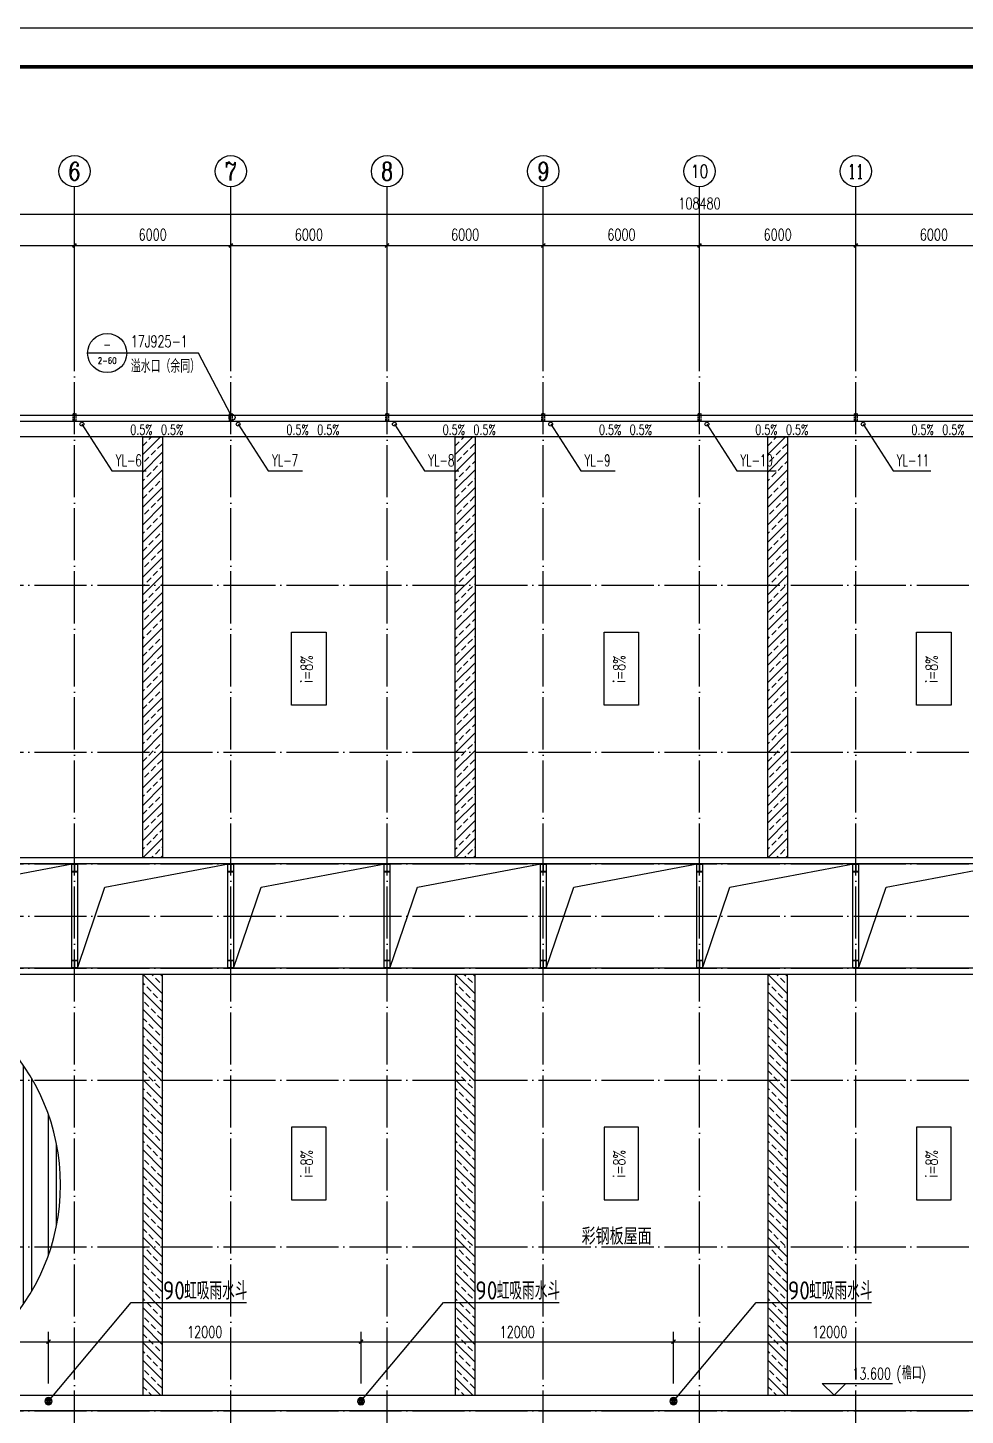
# Model space of a CAD drawing. Extents: x 1635833 to 4277885, y 16914845 to 35313750.
# Drawn here: x 2162127 to 2198127, y 17571763 to 17625042 of the extents above; entities that cross this region are included whole.
import ezdxf
from ezdxf.enums import TextEntityAlignment as Align

# ---------------------------------------------------------------- set-up
doc = ezdxf.new("R2010")
doc.units = 0
doc.header["$LTSCALE"] = 1000
doc.header["$MEASUREMENT"] = 0
doc.linetypes.add('DASH', pattern=[0.35, 0.25, -0.1])
doc.linetypes.add('DOTE', pattern=[2.42, 2, -0.2, 0.02, -0.2])
doc.layers.get('Defpoints').update_dxf_attribs({"color": 250})
for name, color, linetype in [('0 - 屋顶线', 150, 'Continuous'), ('AXIS_TEXT', 7, 'Continuous'), ('AXIS_外部', 171, 'Continuous'), ('COLUMN', 2, 'Continuous'), ('DIM_IDEN', 171, 'Continuous'), ('DIM_SYMB', 165, 'Continuous'), ('DIM_雨水', 3, 'Continuous'), ('DOTE', 8, 'DOTE'), ('PUB_DIM', 161, 'Continuous'), ('PUB_TEXT', 7, 'Continuous'), ('R-tec-xhbz', 7, 'Continuous'), ('R-tec-ysd', 1, 'Continuous'), ('TK', 4, 'Continuous'), ('TWT_DIM', 3, 'Continuous'), ('TWT_TEXT', 7, 'Continuous'), ('VPIPE-雨水', 4, 'Continuous'), ('WALL-PARAPET', 6, 'Continuous'), ('填充', 8, 'Continuous')]:
    doc.layers.add(name, color=color, linetype=linetype)
doc.styles.add('_TCH_AXIS', font='COMPLEX', dxfattribs={"bigfont": 'GBCBIG'})
doc.styles.add('_TCH_DIM', font='SIMPLEX', dxfattribs={"bigfont": 'GBCBIG'})
doc.styles.add('_TCH_DIM_T3', font='SIMPLEX', dxfattribs={"width": 0.705882, "bigfont": 'GBCBIG'})
doc.styles.add('_TCH_LABEL', font='COMPLEX', dxfattribs={"bigfont": 'GBCBIG'})
doc.styles.add('_TWT_SERIAL', font='COMPLEX', dxfattribs={"width": 0.8, "height": 3, "bigfont": 'HZTXT'})
doc.styles.add('COMPLEX', font='COMPLEX')
doc.styles.add('HT', font='simhei.ttf', dxfattribs={"width": 0.7})
doc.styles.get("Standard").update_dxf_attribs({"font": 'gbenor.shx', "bigfont": 'gbcbig.shx'})
doc.dimstyles.new('_TCH_ARCH&&150', dxfattribs={"dimtxt": 446.25, "dimasz": 150, "dimexe": 375, "dimexo": 450, "dimgap": 189.375, "dimtad": 1, "dimdec": 0, "dimzin": 0, "dimdsep": 46, "dimtxsty": '_TCH_DIM_T3', "dimblk": 'ARCHTICK', "dimcen": 0.09, "dimclrt": 7, "dimazin": 2, "dimtfac": 1, "dimtdec": 0, "dimtix": 1, "dimtmove": 2, "dimatfit": 3, "dimfxl": 0, "dimtolj": 1, "dimtzin": 0, "dimarcsym": 0})
doc.dimstyles.new('_TWT_ARCH&&150', dxfattribs={"dimtxt": 446.25, "dimasz": 150, "dimexe": 375, "dimexo": 450, "dimgap": 150, "dimtad": 1, "dimdec": 0, "dimzin": 0, "dimdsep": 46, "dimtxsty": '_TCH_DIM_T3', "dimblk": 'ARCHTICK', "dimcen": 0.09, "dimclrt": 7, "dimazin": 2, "dimtfac": 1, "dimtdec": 0, "dimtix": 1, "dimtmove": 2, "dimatfit": 3, "dimfxl": 0, "dimtolj": 1, "dimtzin": 0, "dimarcsym": 0})

# ---------------------------------------------------------------- blocks, each defined once
blk = doc.blocks.new('A$C0FCD69EC')
at = {"layer": 'COLUMN'}
blk.add_hatch(color=2, dxfattribs=at).paths.add_polyline_path([(300, 180), (294, 180), (294, 94), (6, 94), (6, 180), (0, 180), (0, 0), (6, 0), (6, 86), (294, 86), (294, 0), (300, 0)])
at = {"layer": 'COLUMN', "color": 2}
blk.add_lwpolyline([(300, 0), (294, 0), (294, 86), (6, 86), (6, 0), (0, 0), (0, 180), (6, 180), (6, 94), (294, 94), (294, 180), (300, 180)], close=True, dxfattribs=at)
blk = doc.blocks.new('ysd')
at = {"layer": 'R-tec-ysd', "lineweight": 25}
for p, q in [((351079, 494502), (351174, 494471)), ((351174, 494452), (351079, 494422)), ((351179, 494489), (351081, 494510)), ((351081, 494414), (351179, 494435)), ((351121, 494579), (351188, 494505)), ((351188, 494419), (351121, 494344)), ((351201, 494518), (351127, 494585)), ((351127, 494339), (351201, 494405)), ((351196, 494625), (351217, 494527)), ((351217, 494396), (351196, 494299)), ((351235, 494532), (351204, 494627)), ((351204, 494297), (351235, 494391)), ((351284, 494627), (351254, 494532)), ((351254, 494391), (351284, 494297)), ((351271, 494527), (351292, 494625)), ((351292, 494299), (351271, 494396)), ((351362, 494585), (351288, 494518)), ((351288, 494405), (351362, 494339)), ((351301, 494505), (351367, 494579)), ((351367, 494344), (351301, 494419)), ((351407, 494510), (351310, 494489)), ((351310, 494435), (351407, 494414)), ((351315, 494471), (351409, 494502)), ((351409, 494422), (351315, 494452))]:
    blk.add_line(p, q, dxfattribs=at)
for radius in [170, 54]:
    blk.add_circle((351244, 494462), radius, dxfattribs=at)
for centre, start, end in [((351170, 494462), 291.63817, 68.36747), ((351180, 494499), 261.63817, 38.36747), ((351180, 494425), 321.63817, 98.36747), ((351207, 494526), 231.63817, 8.36747), ((351207, 494398), 351.63817, 128.36747), ((351244, 494536), 201.63817, 338.36747), ((351244, 494388), 21.63817, 158.36747), ((351281, 494526), 171.63817, 308.36747), ((351281, 494398), 51.63817, 188.36747), ((351308, 494499), 141.63817, 278.36747), ((351308, 494425), 81.63817, 218.36747), ((351318, 494462), 111.63817, 248.36747)]:
    blk.add_arc(centre, 10, start, end, dxfattribs=at)
blk = doc.blocks.new('GeYuanFrame_62034133', base_point=(20.09, 4.53))
at = {"layer": 'TK'}
blk.add_lwpolyline([(20.09, 4.53), (20.09, 598.53), (1071.09, 598.53), (1071.09, 4.53)], close=True, dxfattribs=at)
at = {"layer": 'TK', "const_width": 1}
blk.add_lwpolyline([(45.09, 588.53), (1061.09, 588.53), (1061.09, 14.53), (45.09, 14.53)], close=True, dxfattribs=at)
blk = doc.blocks.new('_ArchTick')
at = {"color": 0, "linetype": 'ByBlock', "const_width": 0.4}
blk.add_lwpolyline([(-0.5, -0.5), (0.5, 0.5)], dxfattribs=at)
blk = doc.blocks.new('*D77')
at = {"layer": 'Defpoints', "color": 0}
for p in [(2162924, 17574587), (2150924, 17572531), (2162924, 17572531)]:
    blk.add_point(p, dxfattribs=at)
at = {"layer": 'TWT_DIM', "color": 0, "lineweight": -2}
for p, q in [((2150924, 17572981), (2150924, 17574962)), ((2150924, 17574587), (2162924, 17574587)), ((2162924, 17572981), (2162924, 17574962))]:
    blk.add_line(p, q, dxfattribs=at)
at = {"layer": 'TWT_DIM', "color": 0, "lineweight": -2, "xscale": 150, "yscale": 150, "zscale": 150, "rotation": 180}
blk.add_blockref('_ArchTick', (2150924, 17574587), dxfattribs=at)
at = {"layer": 'TWT_DIM', "color": 0, "lineweight": -2, "xscale": 150, "yscale": 150, "zscale": 150}
blk.add_blockref('_ArchTick', (2162924, 17574587), dxfattribs=at)
at = {"layer": 'TWT_DIM', "color": 7, "insert": (2156924, 17574960), "char_height": 446.2, "attachment_point": 5, "style": '_TCH_DIM_T3'}
blk.add_mtext('\\A1;12000', dxfattribs=at)
blk = doc.blocks.new('*D78')
at = {"layer": 'Defpoints', "color": 0}
for p in [(2174924, 17574587), (2162924, 17572531), (2174924, 17572531)]:
    blk.add_point(p, dxfattribs=at)
at = {"layer": 'TWT_DIM', "color": 0, "lineweight": -2}
for p, q in [((2162924, 17572981), (2162924, 17574962)), ((2162924, 17574587), (2174924, 17574587)), ((2174924, 17572981), (2174924, 17574962))]:
    blk.add_line(p, q, dxfattribs=at)
at = {"layer": 'TWT_DIM', "color": 0, "lineweight": -2, "xscale": 150, "yscale": 150, "zscale": 150, "rotation": 180}
blk.add_blockref('_ArchTick', (2162924, 17574587), dxfattribs=at)
at = {"layer": 'TWT_DIM', "color": 0, "lineweight": -2, "xscale": 150, "yscale": 150, "zscale": 150}
blk.add_blockref('_ArchTick', (2174924, 17574587), dxfattribs=at)
at = {"layer": 'TWT_DIM', "color": 7, "insert": (2168924, 17574960), "char_height": 446.2, "attachment_point": 5, "style": '_TCH_DIM_T3'}
blk.add_mtext('\\A1;12000', dxfattribs=at)
blk = doc.blocks.new('*D79')
at = {"layer": 'Defpoints', "color": 0}
for p in [(2186924, 17574587), (2174924, 17572531), (2186924, 17572531)]:
    blk.add_point(p, dxfattribs=at)
at = {"layer": 'TWT_DIM', "color": 0, "lineweight": -2}
for p, q in [((2174924, 17572981), (2174924, 17574962)), ((2174924, 17574587), (2186924, 17574587)), ((2186924, 17572981), (2186924, 17574962))]:
    blk.add_line(p, q, dxfattribs=at)
at = {"layer": 'TWT_DIM', "color": 0, "lineweight": -2, "xscale": 150, "yscale": 150, "zscale": 150, "rotation": 180}
blk.add_blockref('_ArchTick', (2174924, 17574587), dxfattribs=at)
at = {"layer": 'TWT_DIM', "color": 0, "lineweight": -2, "xscale": 150, "yscale": 150, "zscale": 150}
blk.add_blockref('_ArchTick', (2186924, 17574587), dxfattribs=at)
at = {"layer": 'TWT_DIM', "color": 7, "insert": (2180924, 17574960), "char_height": 446.2, "attachment_point": 5, "style": '_TCH_DIM_T3'}
blk.add_mtext('\\A1;12000', dxfattribs=at)
blk = doc.blocks.new('*D80')
at = {"layer": 'Defpoints', "color": 0}
for p in [(2198924, 17574587), (2186924, 17572531), (2198924, 17572531)]:
    blk.add_point(p, dxfattribs=at)
at = {"layer": 'TWT_DIM', "color": 0, "lineweight": -2}
for p, q in [((2186924, 17572981), (2186924, 17574962)), ((2186924, 17574587), (2198924, 17574587)), ((2198924, 17572981), (2198924, 17574962))]:
    blk.add_line(p, q, dxfattribs=at)
at = {"layer": 'TWT_DIM', "color": 0, "lineweight": -2, "xscale": 150, "yscale": 150, "zscale": 150, "rotation": 180}
blk.add_blockref('_ArchTick', (2186924, 17574587), dxfattribs=at)
at = {"layer": 'TWT_DIM', "color": 0, "lineweight": -2, "xscale": 150, "yscale": 150, "zscale": 150}
blk.add_blockref('_ArchTick', (2198924, 17574587), dxfattribs=at)
at = {"layer": 'TWT_DIM', "color": 7, "insert": (2192924, 17574960), "char_height": 446.2, "attachment_point": 5, "style": '_TCH_DIM_T3'}
blk.add_mtext('\\A1;12000', dxfattribs=at)
blk = doc.blocks.new('*D120')
at = {"layer": 'AXIS_外部', "color": 0, "lineweight": -2}
for p, q in [((2157924, 17613381), (2157924, 17617056)), ((2157924, 17616681), (2163924, 17616681)), ((2163924, 17613381), (2163924, 17617056))]:
    blk.add_line(p, q, dxfattribs=at)
at = {"layer": 'Defpoints', "color": 0}
for p in [(2163924, 17616681), (2157924, 17612931), (2163924, 17612931)]:
    blk.add_point(p, dxfattribs=at)
at = {"layer": 'AXIS_外部', "color": 0, "lineweight": -2, "xscale": 150, "yscale": 150, "zscale": 150, "rotation": 180}
blk.add_blockref('_ArchTick', (2157924, 17616681), dxfattribs=at)
at = {"layer": 'AXIS_外部', "color": 0, "lineweight": -2, "xscale": 150, "yscale": 150, "zscale": 150}
blk.add_blockref('_ArchTick', (2163924, 17616681), dxfattribs=at)
at = {"layer": 'AXIS_外部', "color": 7, "insert": (2160924, 17617094), "char_height": 446.2, "attachment_point": 5, "style": '_TCH_DIM_T3'}
blk.add_mtext('\\A1;6000', dxfattribs=at)
blk = doc.blocks.new('*D121')
at = {"layer": 'AXIS_外部', "color": 0, "lineweight": -2}
for p, q in [((2163924, 17613381), (2163924, 17617056)), ((2163924, 17616681), (2169924, 17616681)), ((2169924, 17613381), (2169924, 17617056))]:
    blk.add_line(p, q, dxfattribs=at)
at = {"layer": 'Defpoints', "color": 0}
for p in [(2169924, 17616681), (2163924, 17612931), (2169924, 17612931)]:
    blk.add_point(p, dxfattribs=at)
at = {"layer": 'AXIS_外部', "color": 0, "lineweight": -2, "xscale": 150, "yscale": 150, "zscale": 150, "rotation": 180}
blk.add_blockref('_ArchTick', (2163924, 17616681), dxfattribs=at)
at = {"layer": 'AXIS_外部', "color": 0, "lineweight": -2, "xscale": 150, "yscale": 150, "zscale": 150}
blk.add_blockref('_ArchTick', (2169924, 17616681), dxfattribs=at)
at = {"layer": 'AXIS_外部', "color": 7, "insert": (2166924, 17617094), "char_height": 446.2, "attachment_point": 5, "style": '_TCH_DIM_T3'}
blk.add_mtext('\\A1;6000', dxfattribs=at)
blk = doc.blocks.new('*D122')
at = {"layer": 'AXIS_外部', "color": 0, "lineweight": -2}
for p, q in [((2169924, 17613381), (2169924, 17617056)), ((2169924, 17616681), (2175924, 17616681)), ((2175924, 17613381), (2175924, 17617056))]:
    blk.add_line(p, q, dxfattribs=at)
at = {"layer": 'Defpoints', "color": 0}
for p in [(2175924, 17616681), (2169924, 17612931), (2175924, 17612931)]:
    blk.add_point(p, dxfattribs=at)
at = {"layer": 'AXIS_外部', "color": 0, "lineweight": -2, "xscale": 150, "yscale": 150, "zscale": 150, "rotation": 180}
blk.add_blockref('_ArchTick', (2169924, 17616681), dxfattribs=at)
at = {"layer": 'AXIS_外部', "color": 0, "lineweight": -2, "xscale": 150, "yscale": 150, "zscale": 150}
blk.add_blockref('_ArchTick', (2175924, 17616681), dxfattribs=at)
at = {"layer": 'AXIS_外部', "color": 7, "insert": (2172924, 17617094), "char_height": 446.2, "attachment_point": 5, "style": '_TCH_DIM_T3'}
blk.add_mtext('\\A1;6000', dxfattribs=at)
blk = doc.blocks.new('*D123')
at = {"layer": 'AXIS_外部', "color": 0, "lineweight": -2}
for p, q in [((2175924, 17613381), (2175924, 17617056)), ((2175924, 17616681), (2181924, 17616681)), ((2181924, 17613381), (2181924, 17617056))]:
    blk.add_line(p, q, dxfattribs=at)
at = {"layer": 'Defpoints', "color": 0}
for p in [(2181924, 17616681), (2175924, 17612931), (2181924, 17612931)]:
    blk.add_point(p, dxfattribs=at)
at = {"layer": 'AXIS_外部', "color": 0, "lineweight": -2, "xscale": 150, "yscale": 150, "zscale": 150, "rotation": 180}
blk.add_blockref('_ArchTick', (2175924, 17616681), dxfattribs=at)
at = {"layer": 'AXIS_外部', "color": 0, "lineweight": -2, "xscale": 150, "yscale": 150, "zscale": 150}
blk.add_blockref('_ArchTick', (2181924, 17616681), dxfattribs=at)
at = {"layer": 'AXIS_外部', "color": 7, "insert": (2178924, 17617094), "char_height": 446.2, "attachment_point": 5, "style": '_TCH_DIM_T3'}
blk.add_mtext('\\A1;6000', dxfattribs=at)
blk = doc.blocks.new('*D124')
at = {"layer": 'AXIS_外部', "color": 0, "lineweight": -2}
for p, q in [((2181924, 17613381), (2181924, 17617056)), ((2181924, 17616681), (2187924, 17616681)), ((2187924, 17613381), (2187924, 17617056))]:
    blk.add_line(p, q, dxfattribs=at)
at = {"layer": 'Defpoints', "color": 0}
for p in [(2187924, 17616681), (2181924, 17612931), (2187924, 17612931)]:
    blk.add_point(p, dxfattribs=at)
at = {"layer": 'AXIS_外部', "color": 0, "lineweight": -2, "xscale": 150, "yscale": 150, "zscale": 150, "rotation": 180}
blk.add_blockref('_ArchTick', (2181924, 17616681), dxfattribs=at)
at = {"layer": 'AXIS_外部', "color": 0, "lineweight": -2, "xscale": 150, "yscale": 150, "zscale": 150}
blk.add_blockref('_ArchTick', (2187924, 17616681), dxfattribs=at)
at = {"layer": 'AXIS_外部', "color": 7, "insert": (2184924, 17617094), "char_height": 446.2, "attachment_point": 5, "style": '_TCH_DIM_T3'}
blk.add_mtext('\\A1;6000', dxfattribs=at)
blk = doc.blocks.new('*D125')
at = {"layer": 'AXIS_外部', "color": 0, "lineweight": -2}
for p, q in [((2187924, 17613381), (2187924, 17617056)), ((2187924, 17616681), (2193924, 17616681)), ((2193924, 17613381), (2193924, 17617056))]:
    blk.add_line(p, q, dxfattribs=at)
at = {"layer": 'Defpoints', "color": 0}
for p in [(2193924, 17616681), (2187924, 17612931), (2193924, 17612931)]:
    blk.add_point(p, dxfattribs=at)
at = {"layer": 'AXIS_外部', "color": 0, "lineweight": -2, "xscale": 150, "yscale": 150, "zscale": 150, "rotation": 180}
blk.add_blockref('_ArchTick', (2187924, 17616681), dxfattribs=at)
at = {"layer": 'AXIS_外部', "color": 0, "lineweight": -2, "xscale": 150, "yscale": 150, "zscale": 150}
blk.add_blockref('_ArchTick', (2193924, 17616681), dxfattribs=at)
at = {"layer": 'AXIS_外部', "color": 7, "insert": (2190924, 17617094), "char_height": 446.2, "attachment_point": 5, "style": '_TCH_DIM_T3'}
blk.add_mtext('\\A1;6000', dxfattribs=at)
blk = doc.blocks.new('*D126')
at = {"layer": 'AXIS_外部', "color": 0, "lineweight": -2}
for p, q in [((2193924, 17613381), (2193924, 17617056)), ((2193924, 17616681), (2199924, 17616681)), ((2199924, 17613381), (2199924, 17617056))]:
    blk.add_line(p, q, dxfattribs=at)
at = {"layer": 'Defpoints', "color": 0}
for p in [(2199924, 17616681), (2193924, 17612931), (2199924, 17612931)]:
    blk.add_point(p, dxfattribs=at)
at = {"layer": 'AXIS_外部', "color": 0, "lineweight": -2, "xscale": 150, "yscale": 150, "zscale": 150, "rotation": 180}
blk.add_blockref('_ArchTick', (2193924, 17616681), dxfattribs=at)
at = {"layer": 'AXIS_外部', "color": 0, "lineweight": -2, "xscale": 150, "yscale": 150, "zscale": 150}
blk.add_blockref('_ArchTick', (2199924, 17616681), dxfattribs=at)
at = {"layer": 'AXIS_外部', "color": 7, "insert": (2196924, 17617094), "char_height": 446.2, "attachment_point": 5, "style": '_TCH_DIM_T3'}
blk.add_mtext('\\A1;6000', dxfattribs=at)
blk = doc.blocks.new('*D135')
at = {"layer": 'AXIS_外部', "color": 0, "lineweight": -2}
for p, q in [((2133684, 17613381), (2133684, 17618256)), ((2242164, 17613381), (2242164, 17618256)), ((2133684, 17617881), (2242164, 17617881))]:
    blk.add_line(p, q, dxfattribs=at)
at = {"layer": 'Defpoints', "color": 0}
for p in [(2242164, 17617881), (2133684, 17612931), (2242164, 17612931)]:
    blk.add_point(p, dxfattribs=at)
at = {"layer": 'AXIS_外部', "color": 0, "lineweight": -2, "xscale": 150, "yscale": 150, "zscale": 150, "rotation": 180}
blk.add_blockref('_ArchTick', (2133684, 17617881), dxfattribs=at)
at = {"layer": 'AXIS_外部', "color": 0, "lineweight": -2, "xscale": 150, "yscale": 150, "zscale": 150}
blk.add_blockref('_ArchTick', (2242164, 17617881), dxfattribs=at)
at = {"layer": 'AXIS_外部', "color": 7, "insert": (2187924, 17618294), "char_height": 446.2, "attachment_point": 5, "style": '_TCH_DIM_T3'}
blk.add_mtext('\\A1;108480', dxfattribs=at)
blk = doc.blocks.new('_AXISO')
blk.add_circle((0, 0), 0.5)
at = {"layer": 'AXIS_TEXT', "style": 'COMPLEX', "width": 1.041667}
blk.add_attdef('A', text='', height=0.56, dxfattribs=at).set_placement((-0.25, -0.28), (0.25, -0.28), align=Align.FIT)

msp = doc.modelspace()

# ---------------------------------------------------------------- hatches: boundary and pattern name
at = {"layer": '填充'}
h = msp.add_hatch(dxfattribs=at)
h.set_pattern_fill('ANSI33', color=8, scale=150, style=0)
h.set_pattern_definition([(45, (80131.6, -1441012.84), (-336.759605, 336.759605), []), (45, (80468.36, -1441012.84), (-336.759605, 336.759605), [238.125, -119.0625])])
h.paths.add_polyline_path([(2166543.512, 17593171.374), (2167303.512, 17593171.374), (2167303.512, 17609331.374), (2166543.512, 17609331.374)])
h = msp.add_hatch(dxfattribs=at)
h.set_pattern_fill('ANSI33', color=8, scale=150, style=0)
h.set_pattern_definition([(45, (92131.6, -1441012.84), (-336.759605, 336.759605), []), (45, (92468.36, -1441012.84), (-336.759605, 336.759605), [238.125, -119.0625])])
h.paths.add_polyline_path([(2178543.512, 17593171.374), (2179303.512, 17593171.374), (2179303.512, 17609331.374), (2178543.512, 17609331.374)])
h = msp.add_hatch(dxfattribs=at)
h.set_pattern_fill('ANSI33', color=8, scale=150, style=0)
h.set_pattern_definition([(45, (104131.6, -1441012.84), (-336.759605, 336.759605), []), (45, (104468.36, -1441012.84), (-336.759605, 336.759605), [238.125, -119.0625])])
h.paths.add_polyline_path([(2190543.512, 17593171.374), (2191303.512, 17593171.374), (2191303.512, 17609331.374), (2190543.512, 17609331.374)])
h = msp.add_hatch(dxfattribs=at)
h.set_pattern_fill('ANSI32', color=8, scale=200, angle=45, style=0)
h.set_pattern_definition([(90, (53131.6, -1907255), (-952.5, 6e-14), []), (90, (53449.1, -1906937.5), (-952.5, 6e-14), [])])
h.paths.add_polyline_path([(2142543.512, 17588691.374), (2139923.512, 17588691.374), (2139923.512, 17586931.374), (2139683.512, 17586931.374), (2139683.512, 17588931.374), (2139683.512, 17590931.374), (2133923.512, 17590931.374), (2133923.512, 17572531.374), (2142543.512, 17572531.374)])
h.paths.add_polyline_path([(2154543.512, 17588691.374), (2142543.512, 17588691.374), (2142543.512, 17572531.374), (2143303.512, 17572531.374), (2154543.512, 17572531.374)])
h.paths.add_polyline_path([(2148261.012, 17582830.236), (2149586.012, 17582830.236), (2149586.012, 17580032.512), (2148261.012, 17580032.512)], flags=16)
h.paths.add_polyline_path([(2155303.512, 17588691.374), (2155303.512, 17572531.374, 1)])
h.paths.add_polyline_path([(2160261.012, 17582830.236), (2161586.012, 17582830.236), (2161586.012, 17580032.512), (2160261.012, 17580032.512)], flags=16)
h.paths.add_polyline_path([(2138429.595, 17587264.812), (2138429.595, 17588597.937), (2137760.22, 17588597.937), (2137760.22, 17587264.812)], flags=24)
h.paths.add_polyline_path([(2138429.595, 17590264.812), (2138429.595, 17591597.937), (2137760.22, 17591597.937), (2137760.22, 17590264.812)], flags=9)
h.paths.add_polyline_path([(2142543.512, 17572531.374), (2143303.512, 17572531.374), (2143303.512, 17588691.374), (2142543.512, 17588691.374)], flags=16)
h = msp.add_hatch(dxfattribs=at)
h.set_pattern_fill('ANSI33', color=8, scale=150, style=0)
h.set_pattern_definition([(315, (80131.6, 36622875.6), (-336.759605, -336.759605), []), (315, (80468.36, 36622875.6), (-336.759605, -336.759605), [238.125, -119.0625])])
h.paths.add_polyline_path([(2166543.512, 17588691.374), (2167303.512, 17588691.374), (2167303.512, 17572531.374), (2166543.512, 17572531.374)])
h = msp.add_hatch(dxfattribs=at)
h.set_pattern_fill('ANSI33', color=8, scale=150, style=0)
h.set_pattern_definition([(315, (92131.6, 36622875.6), (-336.759605, -336.759605), []), (315, (92468.36, 36622875.6), (-336.759605, -336.759605), [238.125, -119.0625])])
h.paths.add_polyline_path([(2178543.512, 17588691.374), (2179303.512, 17588691.374), (2179303.512, 17572531.374), (2178543.512, 17572531.374)])
h = msp.add_hatch(dxfattribs=at)
h.set_pattern_fill('ANSI33', color=8, scale=150, style=0)
h.set_pattern_definition([(315, (104131.6, 36622875.6), (-336.759605, -336.759605), []), (315, (104468.36, 36622875.6), (-336.759605, -336.759605), [238.125, -119.0625])])
h.paths.add_polyline_path([(2190543.512, 17588691.374), (2191303.512, 17588691.374), (2191303.512, 17572531.374), (2190543.512, 17572531.374)])

# ---------------------------------------------------------------- linework, layer by layer
at = {"linetype": 'DASH', "ltscale": 0.3}
for points in [[(2163973.512, 17609931.374), (2163873.512, 17609931.374), (2163873.512, 17610231.374), (2163973.512, 17610231.374)], [(2169973.512, 17609931.374), (2169873.512, 17609931.374), (2169873.512, 17610231.374), (2169973.512, 17610231.374)], [(2175973.512, 17609931.374), (2175873.512, 17609931.374), (2175873.512, 17610231.374), (2175973.512, 17610231.374)], [(2181973.512, 17609931.374), (2181873.512, 17609931.374), (2181873.512, 17610231.374), (2181973.512, 17610231.374)], [(2187973.512, 17609931.374), (2187873.512, 17609931.374), (2187873.512, 17610231.374), (2187973.512, 17610231.374)], [(2193973.512, 17609931.374), (2193873.512, 17609931.374), (2193873.512, 17610231.374), (2193973.512, 17610231.374)]]:
    msp.add_lwpolyline(points, close=True, dxfattribs=at)
for points in [[(2167303.512, 17609331.374), (2167303.512, 17593171.374), (2166543.512, 17593171.374), (2166543.512, 17609331.374)], [(2179303.512, 17609331.374), (2179303.512, 17593171.374), (2178543.512, 17593171.374), (2178543.512, 17609331.374)], [(2191303.512, 17609331.374), (2191303.512, 17593171.374), (2190543.512, 17593171.374), (2190543.512, 17609331.374)], [(2173586.012, 17601830.236), (2173586.012, 17599032.512), (2172261.012, 17599032.512), (2172261.012, 17601830.236)], [(2185586.012, 17601830.236), (2185586.012, 17599032.512), (2184261.012, 17599032.512), (2184261.012, 17601830.236)], [(2197586.012, 17601830.236), (2197586.012, 17599032.512), (2196261.012, 17599032.512), (2196261.012, 17601830.236)], [(2164033.512, 17592931.374), (2164033.512, 17588931.374), (2163813.512, 17588931.374), (2163813.512, 17592931.374)], [(2170033.512, 17592931.374), (2170033.512, 17588931.374), (2169813.512, 17588931.374), (2169813.512, 17592931.374)], [(2176033.512, 17592931.374), (2176033.512, 17588931.374), (2175813.512, 17588931.374), (2175813.512, 17592931.374)], [(2182033.512, 17592931.374), (2182033.512, 17588931.374), (2181813.512, 17588931.374), (2181813.512, 17592931.374)], [(2188033.512, 17592931.374), (2188033.512, 17588931.374), (2187813.512, 17588931.374), (2187813.512, 17592931.374)], [(2194033.512, 17592931.374), (2194033.512, 17588931.374), (2193813.512, 17588931.374), (2193813.512, 17592931.374)], [(2167303.512, 17572531.374), (2167303.512, 17588691.374), (2166543.512, 17588691.374), (2166543.512, 17572531.374)], [(2179303.512, 17572531.374), (2179303.512, 17588691.374), (2178543.512, 17588691.374), (2178543.512, 17572531.374)], [(2191303.512, 17572531.374), (2191303.512, 17588691.374), (2190543.512, 17588691.374), (2190543.512, 17572531.374)], [(2173586.012, 17580032.512), (2173586.012, 17582830.236), (2172261.012, 17582830.236), (2172261.012, 17580032.512)], [(2185586.012, 17580032.512), (2185586.012, 17582830.236), (2184261.012, 17582830.236), (2184261.012, 17580032.512)], [(2197586.012, 17580032.512), (2197586.012, 17582830.236), (2196261.012, 17582830.236), (2196261.012, 17580032.512)]]:
    msp.add_lwpolyline(points, close=True)
at = {"layer": '0 - 屋顶线'}
for p, q in [((2241923.512, 17609331.374), (2133923.512, 17609331.374)), ((2133923.512, 17572531.374), (2241923.512, 17572531.374))]:
    msp.add_line(p, q, dxfattribs=at)
for points in [[(2133683.512, 17552931.374), (2133683.512, 17610171.374), (2242163.512, 17610171.374), (2242163.512, 17552931.374)], [(2133923.512, 17571931.374), (2133923.512, 17609931.374), (2241923.512, 17609931.374), (2241923.512, 17571931.374), (2133923.512, 17571931.374)], [(2158033.512, 17588931.374), (2159090.137, 17592045.686), (2163833.512, 17592931.374)], [(2164033.512, 17588931.374), (2165090.137, 17592045.686), (2169833.512, 17592931.374)], [(2170033.512, 17588931.374), (2171090.137, 17592045.686), (2175833.512, 17592931.374)], [(2176033.512, 17588931.374), (2177090.137, 17592045.686), (2181833.512, 17592931.374)], [(2182033.512, 17588931.374), (2183090.137, 17592045.686), (2187833.512, 17592931.374)], [(2188033.512, 17588931.374), (2189090.137, 17592045.686), (2193833.512, 17592931.374)], [(2194033.512, 17588931.374), (2195090.137, 17592045.686), (2199833.512, 17592931.374)]]:
    msp.add_lwpolyline(points, dxfattribs=at)
at = {"layer": 'AXIS_外部'}
for p, q in [((2163923.512, 17612931.374), (2163923.512, 17618931.374)), ((2169923.512, 17612931.374), (2169923.512, 17618931.374)), ((2175923.512, 17612931.374), (2175923.512, 17618931.374)), ((2181923.512, 17612931.374), (2181923.512, 17618931.374)), ((2187923.512, 17612931.374), (2187923.512, 17618931.374)), ((2193923.512, 17612931.374), (2193923.512, 17618931.374))]:
    msp.add_line(p, q, dxfattribs=at)
at = {"layer": 'DIM_IDEN'}
for p, q in [((2165927.491, 17612548.932), (2164427.491, 17612548.932)), ((2168679.037, 17612548.932), (2165927.491, 17612548.932)), ((2169919.713, 17610183.928), (2168679.037, 17612548.932))]:
    msp.add_line(p, q, dxfattribs=at)
for centre, radius in [((2165177.491, 17612548.932), 750), ((2169973.512, 17610081.374), 115.808)]:
    msp.add_circle(centre, radius, dxfattribs=at)
at = {"layer": 'DIM_SYMB'}
for points in [[(2173169.814, 17599731.915, 0, 0, 0), (2173169.814, 17600679.639, 120, 0, 0), (2173169.814, 17601129.639, 0, 0, 0)], [(2185169.814, 17599731.915, 0, 0, 0), (2185169.814, 17600679.639, 120, 0, 0), (2185169.814, 17601129.639, 0, 0, 0)], [(2197169.814, 17599731.915, 0, 0, 0), (2197169.814, 17600679.639, 120, 0, 0), (2197169.814, 17601129.639, 0, 0, 0)], [(2173169.814, 17582130.834, 0, 0, 0), (2173169.814, 17581183.11, 120, 0, 0), (2173169.814, 17580733.11, 0, 0, 0)], [(2185169.814, 17582130.834, 0, 0, 0), (2185169.814, 17581183.11, 120, 0, 0), (2185169.814, 17580733.11, 0, 0, 0)], [(2197169.814, 17582130.834, 0, 0, 0), (2197169.814, 17581183.11, 120, 0, 0), (2197169.814, 17580733.11, 0, 0, 0)]]:
    msp.add_lwpolyline(points, format="xyseb", dxfattribs=at)
at = {"layer": 'DIM_雨水'}
for p, q in [((2164207.767, 17609819.338), (2165360.754, 17608022.626)), ((2170207.767, 17609819.338), (2171360.754, 17608022.626)), ((2176207.767, 17609819.338), (2177360.754, 17608022.626)), ((2182207.767, 17609819.338), (2183360.754, 17608022.626)), ((2188207.767, 17609819.338), (2189360.754, 17608022.626)), ((2194207.767, 17609819.338), (2195360.754, 17608022.626)), ((2165360.754, 17608022.626), (2166680.089, 17608022.626)), ((2171360.754, 17608022.626), (2172680.089, 17608022.626)), ((2177360.754, 17608022.626), (2178680.089, 17608022.626)), ((2183360.754, 17608022.626), (2184680.089, 17608022.626)), ((2189360.754, 17608022.626), (2190870.305, 17608022.626)), ((2195360.754, 17608022.626), (2196806.095, 17608022.626))]:
    msp.add_line(p, q, dxfattribs=at)
at = {"layer": 'DOTE'}
for p, q in [((2163923.512, 17548931.374), (2163923.512, 17612931.374)), ((2169923.512, 17548931.374), (2169923.512, 17612931.374)), ((2175923.512, 17548931.374), (2175923.512, 17612931.374)), ((2181923.512, 17548931.374), (2181923.512, 17612931.374)), ((2187923.512, 17548931.374), (2187923.512, 17612931.374)), ((2193923.512, 17548931.374), (2193923.512, 17612931.374)), ((2130923.512, 17609931.374), (2244923.512, 17609931.374)), ((2130923.512, 17603631.374), (2244923.512, 17603631.374)), ((2130923.512, 17597231.374), (2244923.512, 17597231.374)), ((2130923.512, 17592931.374), (2244923.512, 17592931.374)), ((2130923.512, 17590931.374), (2244923.512, 17590931.374)), ((2130923.512, 17588931.374), (2244923.512, 17588931.374)), ((2130923.512, 17584631.374), (2244923.512, 17584631.374)), ((2130923.512, 17578231.374), (2244923.512, 17578231.374)), ((2130923.512, 17571931.374), (2244923.512, 17571931.374))]:
    msp.add_line(p, q, dxfattribs=at)
at = {"layer": 'PUB_DIM'}
for p, q in [((2193086.933, 17572531.374), (2192636.933, 17572981.374)), ((2192636.933, 17572981.374), (2195336.933, 17572981.374)), ((2193086.933, 17572531.374), (2193536.933, 17572981.374))]:
    msp.add_line(p, q, dxfattribs=at)
for points in [[(2162250.771, 17609607.682, 0, 0, 0), (2163300.771, 17609607.682, 120, 0, 0), (2163750.771, 17609607.682, 0, 0, 0)], [(2165925.723, 17609607.682, 0, 0, 0), (2164875.723, 17609607.682, 120, 0, 0), (2164425.723, 17609607.682, 0, 0, 0)], [(2168250.771, 17609607.682, 0, 0, 0), (2169300.771, 17609607.682, 120, 0, 0), (2169750.771, 17609607.682, 0, 0, 0)], [(2171925.723, 17609607.682, 0, 0, 0), (2170875.723, 17609607.682, 120, 0, 0), (2170425.723, 17609607.682, 0, 0, 0)], [(2174250.771, 17609607.682, 0, 0, 0), (2175300.771, 17609607.682, 120, 0, 0), (2175750.771, 17609607.682, 0, 0, 0)], [(2177925.723, 17609607.682, 0, 0, 0), (2176875.723, 17609607.682, 120, 0, 0), (2176425.723, 17609607.682, 0, 0, 0)], [(2180250.771, 17609607.682, 0, 0, 0), (2181300.771, 17609607.682, 120, 0, 0), (2181750.771, 17609607.682, 0, 0, 0)], [(2183925.723, 17609607.682, 0, 0, 0), (2182875.723, 17609607.682, 120, 0, 0), (2182425.723, 17609607.682, 0, 0, 0)], [(2186250.771, 17609607.682, 0, 0, 0), (2187300.771, 17609607.682, 120, 0, 0), (2187750.771, 17609607.682, 0, 0, 0)], [(2189925.723, 17609607.682, 0, 0, 0), (2188875.723, 17609607.682, 120, 0, 0), (2188425.723, 17609607.682, 0, 0, 0)], [(2192250.771, 17609607.682, 0, 0, 0), (2193300.771, 17609607.682, 120, 0, 0), (2193750.771, 17609607.682, 0, 0, 0)], [(2195925.723, 17609607.682, 0, 0, 0), (2194875.723, 17609607.682, 120, 0, 0), (2194425.723, 17609607.682, 0, 0, 0)]]:
    msp.add_lwpolyline(points, format="xyseb", dxfattribs=at)
at = {"layer": 'R-tec-xhbz', "color": 3}
for p, q in [((2162923.512, 17572302.78), (2166094.331, 17576095.255)), ((2166094.331, 17576095.255), (2170530.237, 17576095.255)), ((2174923.512, 17572302.78), (2178094.331, 17576095.255)), ((2178094.331, 17576095.255), (2182530.237, 17576095.255)), ((2186923.512, 17572302.78), (2190094.331, 17576095.255)), ((2190094.331, 17576095.255), (2194530.237, 17576095.255))]:
    msp.add_line(p, q, dxfattribs=at)
at = {"layer": 'VPIPE-雨水', "linetype": 'Continuous'}
for centre in [(2164207.767, 17609819.338), (2170207.767, 17609819.338), (2176207.767, 17609819.338), (2182207.767, 17609819.338), (2188207.767, 17609819.338), (2194207.767, 17609819.338)]:
    msp.add_circle(centre, 75, dxfattribs=at)
at = {"layer": 'WALL-PARAPET'}
for p, q in [((2235923.512, 17593171.374), (2139923.512, 17593171.374)), ((2235923.512, 17592931.374), (2139923.512, 17592931.374)), ((2235923.512, 17588931.374), (2139923.512, 17588931.374)), ((2235923.512, 17588691.374), (2139923.512, 17588691.374))]:
    msp.add_line(p, q, dxfattribs=at)
msp.add_arc((2155303.512, 17580611.374), 8080, 270, 90, dxfattribs=at)

# ---------------------------------------------------------------- block references
at = {"xscale": 150, "yscale": 150, "zscale": 150}
msp.add_blockref('GeYuanFrame_62034133', (2113223.512, 17535942.007), dxfattribs=at)
at = {"layer": 'AXIS_外部'}
ref = msp.add_blockref('_AXISO', (2163923.512, 17619531.374), dxfattribs=dict(at, xscale=1200, yscale=1200, zscale=1200))
ref.add_attrib('A', '6', dxfattribs={"layer": 'AXIS_TEXT', "height": 698.922, "style": '_TCH_AXIS'}).set_placement((2163690.538, 17619181.913), (2164156.486, 17619181.913), align=Align.FIT)
ref = msp.add_blockref('_AXISO', (2169923.512, 17619531.374), dxfattribs=dict(at, xscale=1200, yscale=1200, zscale=1200))
ref.add_attrib('A', '7', dxfattribs={"layer": 'AXIS_TEXT', "height": 698.922, "style": '_TCH_AXIS'}).set_placement((2169690.538, 17619181.913), (2170156.486, 17619181.913), align=Align.FIT)
ref = msp.add_blockref('_AXISO', (2175923.512, 17619531.374), dxfattribs=dict(at, xscale=1200, yscale=1200, zscale=1200))
ref.add_attrib('A', '8', dxfattribs={"layer": 'AXIS_TEXT', "height": 698.922, "style": '_TCH_AXIS'}).set_placement((2175690.538, 17619181.913), (2176156.486, 17619181.913), align=Align.FIT)
ref = msp.add_blockref('_AXISO', (2181923.512, 17619531.374), dxfattribs=dict(at, xscale=1200, yscale=1200, zscale=1200))
ref.add_attrib('A', '9', dxfattribs={"layer": 'AXIS_TEXT', "height": 698.922, "style": '_TCH_AXIS'}).set_placement((2181690.538, 17619181.913), (2182156.486, 17619181.913), align=Align.FIT)
ref = msp.add_blockref('_AXISO', (2187923.512, 17619531.374), dxfattribs=dict(at, xscale=1200, yscale=1200, zscale=1200))
ref.add_attrib('A', '10', dxfattribs={"layer": 'AXIS_TEXT', "height": 492.6682, "style": '_TCH_AXIS'}).set_placement((2187583.337, 17619285.04), (2188263.688, 17619285.04), align=Align.FIT)
ref = msp.add_blockref('_AXISO', (2193923.512, 17619531.374), dxfattribs=dict(at, xscale=1200, yscale=1200, zscale=1200))
ref.add_attrib('A', '11', dxfattribs={"layer": 'AXIS_TEXT', "height": 553.1439, "style": '_TCH_AXIS'}).set_placement((2193607.43, 17619254.802), (2194239.595, 17619254.802), align=Align.FIT)
at = {"layer": 'COLUMN', "xscale": -1, "rotation": 90}
for p in [(2164013.512, 17592931.374), (2164013.512, 17592931.374), (2170013.512, 17592931.374), (2170013.512, 17592931.374), (2176013.512, 17592931.374), (2176013.512, 17592931.374), (2182013.512, 17592931.374), (2182013.512, 17592931.374), (2188013.512, 17592931.374), (2188013.512, 17592931.374), (2194013.512, 17592931.374), (2194013.512, 17592931.374), (2164013.512, 17589231.374), (2164013.512, 17589231.374), (2170013.512, 17589231.374), (2170013.512, 17589231.374), (2176013.512, 17589231.374), (2176013.512, 17589231.374), (2182013.512, 17589231.374), (2182013.512, 17589231.374), (2188013.512, 17589231.374), (2188013.512, 17589231.374), (2194013.512, 17589231.374), (2194013.512, 17589231.374)]:
    msp.add_blockref('A$C0FCD69EC', p, dxfattribs=at)
at = {"layer": 'R-tec-ysd', "color": 1, "xscale": -0.809999942779541, "yscale": 0.8100000023841858, "zscale": 0.81, "rotation": 180}
for p in [(1878415.654, 17972816.784), (1890415.654, 17972816.784), (1902415.654, 17972816.784)]:
    msp.add_blockref('ysd', p, dxfattribs=at)

# ---------------------------------------------------------------- texts
at = {"layer": 'PUB_TEXT'}
for s, height, style, width, p in [('17J925-1', 446.25, '_TCH_LABEL', 0.705882, (2166084.991, 17612776.237)), ('0.5%%%', 382.5, '_TCH_DIM', 0.705882, (2166060.723, 17609416.432)), ('0.5%%%', 382.5, '_TCH_DIM', 0.705882, (2167241.485, 17609416.432)), ('0.5%%%', 382.5, '_TCH_DIM', 0.705882, (2172060.723, 17609416.432)), ('0.5%%%', 382.5, '_TCH_DIM', 0.705882, (2173241.485, 17609416.432)), ('0.5%%%', 382.5, '_TCH_DIM', 0.705882, (2178060.723, 17609416.432)), ('0.5%%%', 382.5, '_TCH_DIM', 0.705882, (2179241.485, 17609416.432)), ('0.5%%%', 382.5, '_TCH_DIM', 0.705882, (2184060.723, 17609416.432)), ('0.5%%%', 382.5, '_TCH_DIM', 0.705882, (2185241.485, 17609416.432)), ('0.5%%%', 382.5, '_TCH_DIM', 0.705882, (2190060.723, 17609416.432)), ('0.5%%%', 382.5, '_TCH_DIM', 0.705882, (2191241.485, 17609416.432)), ('0.5%%%', 382.5, '_TCH_DIM', 0.705882, (2196060.723, 17609416.432)), ('0.5%%%', 382.5, '_TCH_DIM', 0.705882, (2197241.485, 17609416.432)), ('彩钢板屋面', 563.2911, 'HT', 0.7, (2183396.529, 17578376.271)), ('13.600', 446.25, '_TCH_DIM', 0.705882, (2193791.933, 17573138.874)), ('(', 446.25, '_TCH_DIM', 0.705882, (2195486.933, 17573138.874)), (')', 446.25, '_TCH_DIM', 0.705882, (2196434.167, 17573138.874))]:
    msp.add_text(s, height=height, dxfattribs=dict(at, style=style, width=width)).set_placement(p)
at = {"layer": 'PUB_TEXT', "style": '_TCH_LABEL'}
for s, height, width, p, p2 in [('2-60', 245.8631, 1.077578, (2164817.828, 17612138.16), (2165537.153, 17612138.16)), ('-', 387.75, 1.193147, (2165034.046, 17612688.294), (2165320.936, 17612688.294))]:
    msp.add_text(s, height=height, dxfattribs=dict(at, width=width)).set_placement(p, p2, align=Align.FIT)
at = {"layer": 'PUB_TEXT'}
for s, style, p in [('溢水口（余同）', '_TCH_LABEL', (2166084.991, 17611794.523)), ('檐口', '_TCH_DIM', (2195696.933, 17573138.874))]:
    msp.add_text(s, height=506.383, dxfattribs=dict(at, style=style)).set_placement(p)
at = {"layer": 'PUB_TEXT', "style": '_TCH_DIM', "width": 0.705882}
for p in [(2173064.814, 17599890.777), (2185064.814, 17599890.777), (2197064.814, 17599890.777), (2173064.814, 17580891.972), (2185064.814, 17580891.972), (2197064.814, 17580891.972)]:
    msp.add_text('i=8%', height=446.25, rotation=90, dxfattribs=at).set_placement(p)
at = {"layer": 'TWT_TEXT', "style": '_TWT_SERIAL', "width": 0.64}
for s, p in [('YL-6', (2165506.661, 17608202.626)), ('YL-7', (2171506.661, 17608202.626)), ('YL-8', (2177506.661, 17608202.626)), ('YL-9', (2183506.661, 17608202.626)), ('YL-10', (2189491.162, 17608202.626)), ('YL-11', (2195495.524, 17608202.626))]:
    msp.add_text(s, height=450, dxfattribs=at).set_placement(p)
at = {"layer": 'TWT_TEXT'}
for s, height, p in [('90', 700, (2167314.977, 17576206.419)), ('虹吸雨水斗', 675.1773, (2168133.682, 17576206.419)), ('90', 700, (2179314.977, 17576206.419)), ('虹吸雨水斗', 675.1773, (2180133.682, 17576206.419)), ('90', 700, (2191314.977, 17576206.419)), ('虹吸雨水斗', 675.1773, (2192133.682, 17576206.419))]:
    msp.add_text(s, height=height, dxfattribs=at).set_placement(p)

# ---------------------------------------------------------------- dimensions: what is measured, and where the dimension line sits
at = {"layer": 'AXIS_外部'}
for p1, p2, distance, picture, middle in [((2133683.512, 17612931.374), (2242163.512, 17612931.374), 4950, '*D135', (2187923.512, 17618293.874)), ((2157923.512, 17612931.374), (2163923.512, 17612931.374), 3750, '*D120', (2160923.512, 17617093.874)), ((2163923.512, 17612931.374), (2169923.512, 17612931.374), 3750, '*D121', (2166923.512, 17617093.874)), ((2169923.512, 17612931.374), (2175923.512, 17612931.374), 3750, '*D122', (2172923.512, 17617093.874)), ((2175923.512, 17612931.374), (2181923.512, 17612931.374), 3750, '*D123', (2178923.512, 17617093.874)), ((2181923.512, 17612931.374), (2187923.512, 17612931.374), 3750, '*D124', (2184923.512, 17617093.874)), ((2187923.512, 17612931.374), (2193923.512, 17612931.374), 3750, '*D125', (2190923.512, 17617093.874)), ((2193923.512, 17612931.374), (2199923.512, 17612931.374), 3750, '*D126', (2196923.512, 17617093.874))]:
    dim = msp.add_aligned_dim(p1=p1, p2=p2, distance=distance, dimstyle='_TCH_ARCH&&150', dxfattribs=at)
    dim.commit()
    dim.dimension.update_dxf_attribs({"geometry": picture, "text_midpoint": middle})
at = {"layer": 'TWT_DIM'}
for p1, p2, picture, middle in [((2150923.512, 17572531.374), (2162923.512, 17572531.374), '*D77', (2156923.512, 17574960.069)), ((2162923.512, 17572531.374), (2174923.512, 17572531.374), '*D78', (2168923.512, 17574960.069)), ((2174923.512, 17572531.374), (2186923.512, 17572531.374), '*D79', (2180923.512, 17574960.069)), ((2186923.512, 17572531.374), (2198923.512, 17572531.374), '*D80', (2192923.512, 17574960.069))]:
    dim = msp.add_aligned_dim(p1=p1, p2=p2, distance=2055.569, dimstyle='_TWT_ARCH&&150', dxfattribs=at)
    dim.commit()
    dim.dimension.update_dxf_attribs({"geometry": picture, "text_midpoint": middle})

doc.saveas('drawing.dxf')
